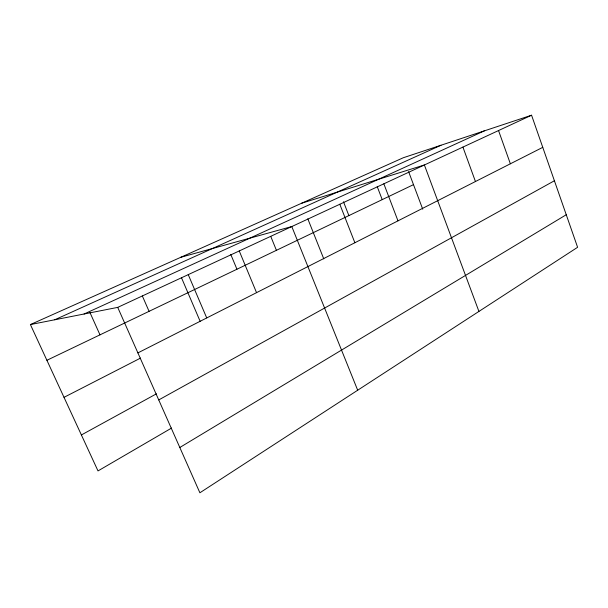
<?xml version="1.0" encoding="UTF-8"?>
<svg xmlns="http://www.w3.org/2000/svg" width="608" height="608" viewBox="0 0 608 608"><rect width="100%" height="100%" fill="white"/><g stroke="black" fill="none" stroke-linecap="round" stroke-linejoin="round"><path stroke-width="0.91" d="M179.816 447.488L566.253 214.738M171.578 428.062L98.002 470.919L30.4 324.566L403.378 157.715L531.559 115.216L577.6 247.296L199.888 492.784L117.724 307.382L30.4 324.566M158.741 399.935L554.405 180.758M81.388 434.956L156.408 393.84M64.015 397.336L140.562 358.082M137.894 352.898L542.762 147.349M46.9 360.286L413.501 184.642M117.724 307.382L531.559 115.216M84.079 314.002L484.318 130.88M54.766 319.77L441.013 145.236M301.591 203.247L424.384 164.981L478.929 311.425M180.842 257.268L291.794 226.548L357.686 390.23M89.916 312.436L99.986 334.848M142.34 295.952L149.074 311.334M181.496 277.765L200.138 321.298M188.275 274.702L206.697 317.878M230.797 254.478L236.938 269.23M239.248 250.952L256.546 292.653M270.78 236.474L276.42 250.321M307.8 218.812L323.768 258.856M343.482 201.772L348.886 215.597M339.804 204.258L354.874 242.736M377.241 186.648L382.212 199.637M383.846 183.806L397.982 220.856M408.599 171.616L422.727 209.19M462.916 147.09L475.448 181.526M498.537 130.545L510.37 163.795"/></g></svg>
